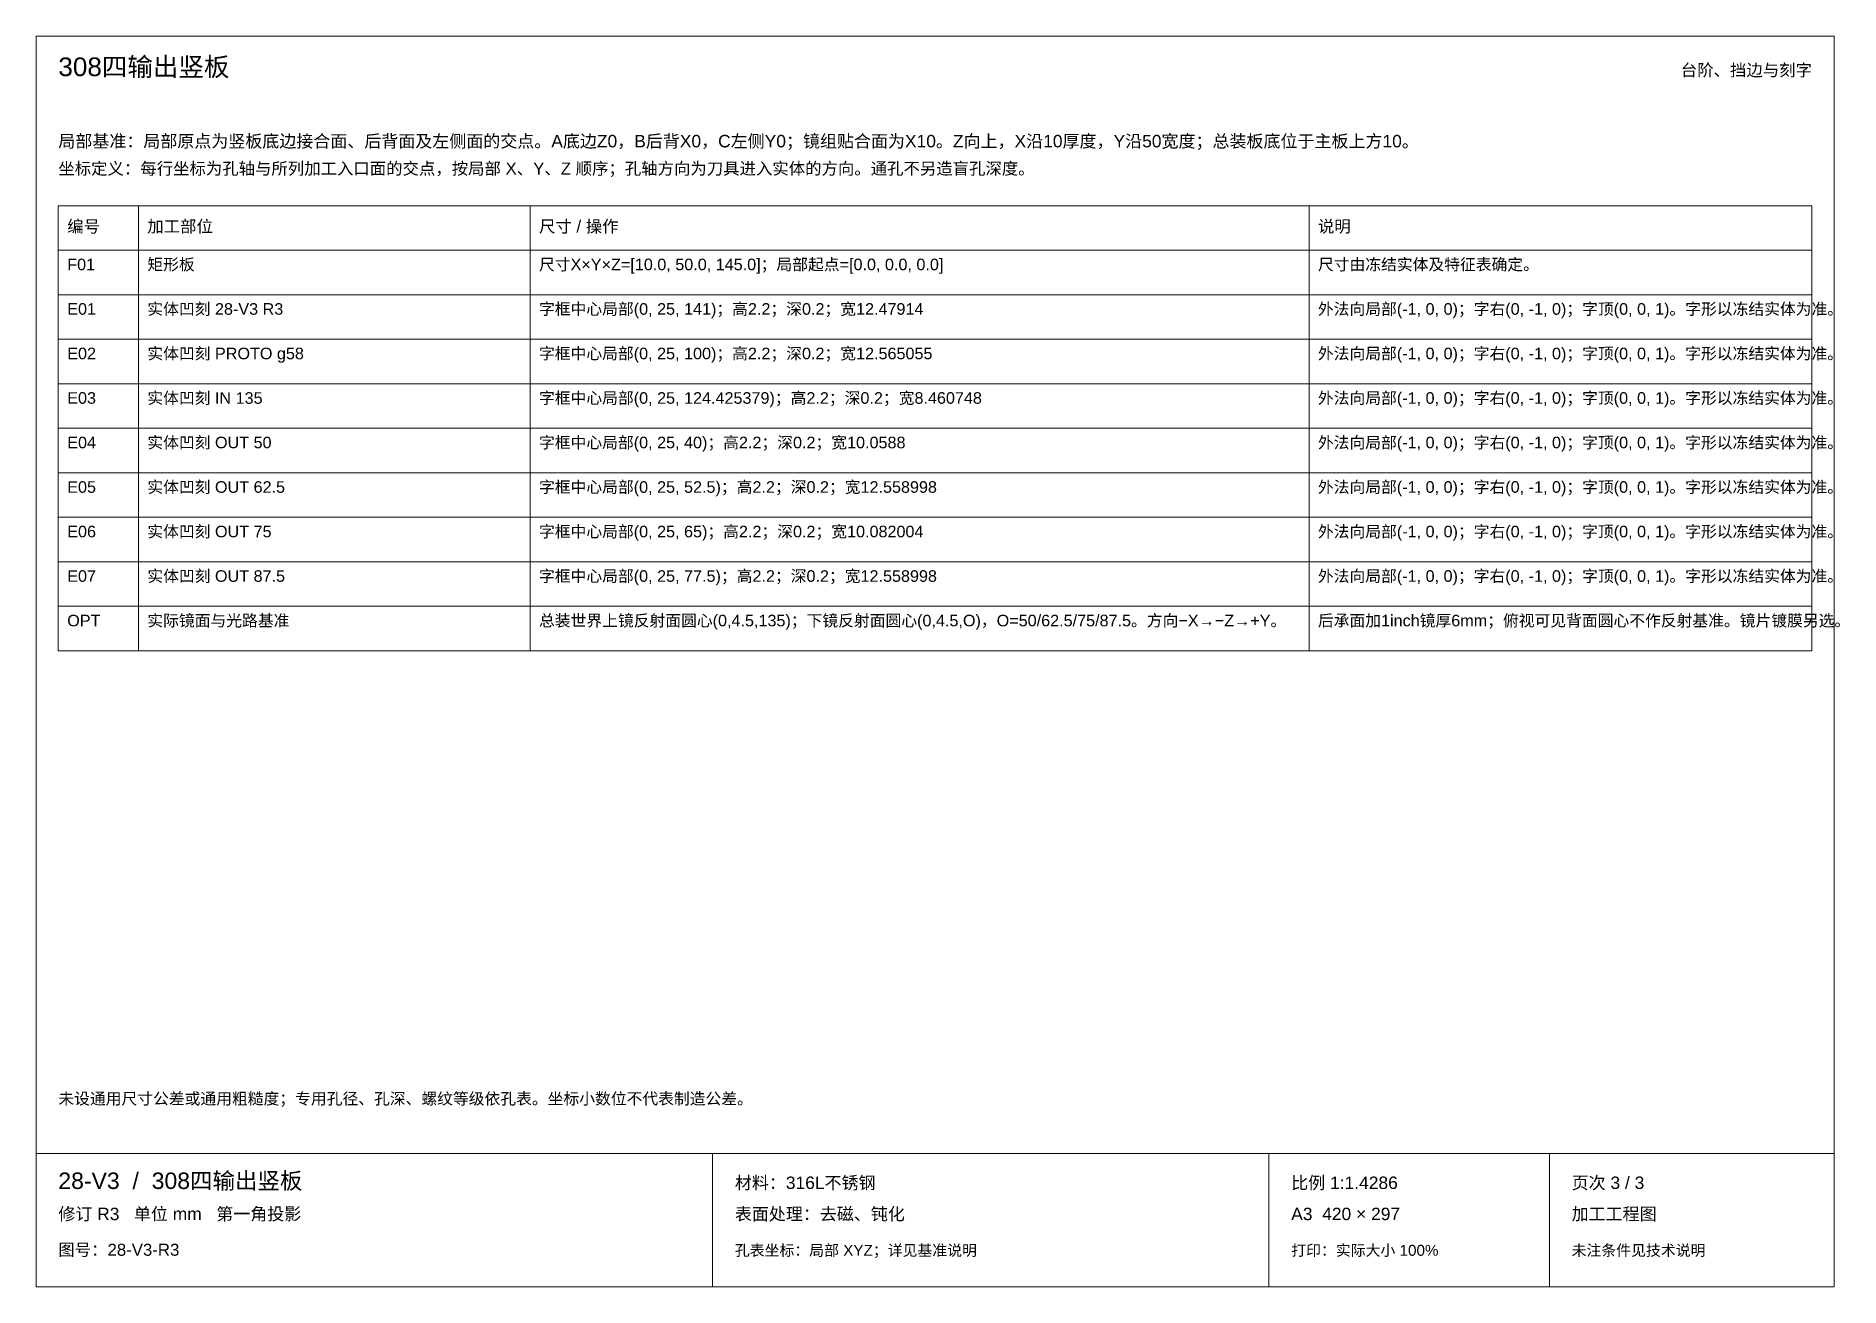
# Paper-space layout '03_孔表及加工说明' of a CAD drawing. Header units: millimetres. Extents: x 8 to 413, y 8 to 289.
import ezdxf
from ezdxf.enums import TextEntityAlignment as Align

# ---------------------------------------------------------------- set-up
doc = ezdxf.new("R2010")
doc.units = ezdxf.units.MM
doc.layers.add('ANNOTATIONS', color=7, linetype='CONTINUOUS', lineweight=18)
doc.styles.add('CJK', font='Arial Unicode.ttf')

psp = doc.layouts.new('03_孔表及加工说明')

# ---------------------------------------------------------------- linework, layer by layer
at = {"layer": 'ANNOTATIONS'}
for p, q in [((412, 289), (8, 289)), ((8, 289), (8, 8)), ((412, 8), (412, 289)), ((31, 250.9), (13, 250.9)), ((13, 250.9), (13, 240.9)), ((31, 240.9), (31, 250.9)), ((119, 250.9), (31, 250.9)), ((31, 250.9), (31, 240.9)), ((119, 240.9), (119, 250.9)), ((294, 250.9), (119, 250.9)), ((119, 250.9), (119, 240.9)), ((294, 240.9), (294, 250.9)), ((407, 250.9), (294, 250.9)), ((294, 250.9), (294, 240.9)), ((407, 240.9), (407, 250.9)), ((13, 240.9), (31, 240.9)), ((31, 240.9), (13, 240.9)), ((13, 240.9), (13, 230.9)), ((31, 240.9), (119, 240.9)), ((31, 230.9), (31, 240.9)), ((119, 240.9), (31, 240.9)), ((31, 240.9), (31, 230.9)), ((119, 240.9), (294, 240.9)), ((119, 230.9), (119, 240.9)), ((294, 240.9), (119, 240.9)), ((119, 240.9), (119, 230.9)), ((294, 240.9), (407, 240.9)), ((294, 230.9), (294, 240.9)), ((407, 240.9), (294, 240.9)), ((294, 240.9), (294, 230.9)), ((407, 230.9), (407, 240.9)), ((13, 230.9), (31, 230.9)), ((31, 230.9), (13, 230.9)), ((13, 230.9), (13, 220.9)), ((31, 230.9), (119, 230.9)), ((31, 220.9), (31, 230.9)), ((119, 230.9), (31, 230.9)), ((31, 230.9), (31, 220.9)), ((119, 230.9), (294, 230.9)), ((119, 220.9), (119, 230.9)), ((294, 230.9), (119, 230.9)), ((119, 230.9), (119, 220.9)), ((294, 230.9), (407, 230.9)), ((294, 220.9), (294, 230.9)), ((407, 230.9), (294, 230.9)), ((294, 230.9), (294, 220.9)), ((407, 220.9), (407, 230.9)), ((13, 220.9), (31, 220.9)), ((31, 220.9), (13, 220.9)), ((13, 220.9), (13, 210.9)), ((31, 220.9), (119, 220.9)), ((31, 210.9), (31, 220.9)), ((119, 220.9), (31, 220.9)), ((31, 220.9), (31, 210.9)), ((119, 220.9), (294, 220.9)), ((119, 210.9), (119, 220.9)), ((294, 220.9), (119, 220.9)), ((119, 220.9), (119, 210.9)), ((294, 220.9), (407, 220.9)), ((294, 210.9), (294, 220.9)), ((407, 220.9), (294, 220.9)), ((294, 220.9), (294, 210.9)), ((407, 210.9), (407, 220.9)), ((13, 210.9), (31, 210.9)), ((31, 210.9), (13, 210.9)), ((13, 210.9), (13, 200.9)), ((31, 210.9), (119, 210.9)), ((31, 200.9), (31, 210.9)), ((119, 210.9), (31, 210.9)), ((31, 210.9), (31, 200.9)), ((119, 210.9), (294, 210.9)), ((119, 200.9), (119, 210.9)), ((294, 210.9), (119, 210.9)), ((119, 210.9), (119, 200.9)), ((294, 210.9), (407, 210.9)), ((294, 200.9), (294, 210.9)), ((407, 210.9), (294, 210.9)), ((294, 210.9), (294, 200.9)), ((407, 200.9), (407, 210.9)), ((13, 200.9), (31, 200.9)), ((31, 200.9), (13, 200.9)), ((13, 200.9), (13, 190.9)), ((31, 200.9), (119, 200.9)), ((31, 190.9), (31, 200.9)), ((119, 200.9), (31, 200.9)), ((31, 200.9), (31, 190.9)), ((119, 200.9), (294, 200.9)), ((119, 190.9), (119, 200.9)), ((294, 200.9), (119, 200.9)), ((119, 200.9), (119, 190.9)), ((294, 200.9), (407, 200.9)), ((294, 190.9), (294, 200.9)), ((407, 200.9), (294, 200.9)), ((294, 200.9), (294, 190.9)), ((407, 190.9), (407, 200.9)), ((13, 190.9), (31, 190.9)), ((31, 190.9), (13, 190.9)), ((13, 190.9), (13, 180.9)), ((31, 190.9), (119, 190.9)), ((31, 180.9), (31, 190.9)), ((119, 190.9), (31, 190.9)), ((31, 190.9), (31, 180.9)), ((119, 190.9), (294, 190.9)), ((119, 180.9), (119, 190.9)), ((294, 190.9), (119, 190.9)), ((119, 190.9), (119, 180.9)), ((294, 190.9), (407, 190.9)), ((294, 180.9), (294, 190.9)), ((407, 190.9), (294, 190.9)), ((294, 190.9), (294, 180.9)), ((407, 180.9), (407, 190.9)), ((13, 180.9), (31, 180.9)), ((31, 180.9), (13, 180.9)), ((13, 180.9), (13, 170.9)), ((31, 180.9), (119, 180.9)), ((31, 170.9), (31, 180.9)), ((119, 180.9), (31, 180.9)), ((31, 180.9), (31, 170.9)), ((119, 180.9), (294, 180.9)), ((119, 170.9), (119, 180.9)), ((294, 180.9), (119, 180.9)), ((119, 180.9), (119, 170.9)), ((294, 180.9), (407, 180.9)), ((294, 170.9), (294, 180.9)), ((407, 180.9), (294, 180.9)), ((294, 180.9), (294, 170.9)), ((407, 170.9), (407, 180.9)), ((13, 170.9), (31, 170.9)), ((31, 170.9), (13, 170.9)), ((13, 170.9), (13, 160.9)), ((31, 170.9), (119, 170.9)), ((31, 160.9), (31, 170.9)), ((119, 170.9), (31, 170.9)), ((31, 170.9), (31, 160.9)), ((119, 170.9), (294, 170.9)), ((119, 160.9), (119, 170.9)), ((294, 170.9), (119, 170.9)), ((119, 170.9), (119, 160.9)), ((294, 170.9), (407, 170.9)), ((294, 160.9), (294, 170.9)), ((407, 170.9), (294, 170.9)), ((294, 170.9), (294, 160.9)), ((407, 160.9), (407, 170.9)), ((13, 160.9), (31, 160.9)), ((31, 160.9), (13, 160.9)), ((13, 160.9), (13, 150.9)), ((31, 160.9), (119, 160.9)), ((31, 150.9), (31, 160.9)), ((119, 160.9), (31, 160.9)), ((31, 160.9), (31, 150.9)), ((119, 160.9), (294, 160.9)), ((119, 150.9), (119, 160.9)), ((294, 160.9), (119, 160.9)), ((119, 160.9), (119, 150.9)), ((294, 160.9), (407, 160.9)), ((294, 150.9), (294, 160.9)), ((407, 160.9), (294, 160.9)), ((294, 160.9), (294, 150.9)), ((407, 150.9), (407, 160.9)), ((13, 150.9), (31, 150.9)), ((31, 150.9), (119, 150.9)), ((119, 150.9), (294, 150.9)), ((294, 150.9), (407, 150.9)), ((8, 38), (412, 38)), ((160, 8), (160, 38)), ((285, 8), (285, 38)), ((348, 8), (348, 38)), ((8, 8), (412, 8))]:
    psp.add_line(p, q, dxfattribs=at)

# ---------------------------------------------------------------- texts
at = {"layer": 'ANNOTATIONS', "style": 'CJK'}
for s, height, p in [('308四输出竖板', 4.2, (13, 280)), ('局部基准：局部原点为竖板底边接合面、后背面及左侧面的交点。A底边Z0，B后背X0，C左侧Y0；镜组贴合面为X10。Z向上，X沿10厚度，Y沿50宽度；总装板底位于主板上方10。', 2.8, (13, 264)), ('坐标定义：每行坐标为孔轴与所列加工入口面的交点，按局部 X、Y、Z 顺序；孔轴方向为刀具进入实体的方向。通孔不另造盲孔深度。', 2.7, (13, 257.9)), ('编号', 2.7, (15, 244.9)), ('加工部位', 2.7, (33, 244.9)), ('尺寸 / 操作', 2.7, (121, 244.9)), ('说明', 2.7, (296, 244.9)), ('矩形板', 2.6, (33, 236.4)), ('尺寸X×Y×Z=[10.0, 50.0, 145.0]；局部起点=[0.0, 0.0, 0.0]', 2.6, (121, 236.4)), ('尺寸由冻结实体及特征表确定。', 2.6, (296, 236.4)), ('F01', 2.6, (15, 236.4)), ('E01', 2.6, (15, 226.4)), ('实体凹刻 28-V3 R3', 2.6, (33, 226.4)), ('字框中心局部(0, 25, 141)；高2.2；深0.2；宽12.47914', 2.6, (121, 226.4)), ('外法向局部(-1, 0, 0)；字右(0, -1, 0)；字顶(0, 0, 1)。字形以冻结实体为准。', 2.6, (296, 226.4)), ('E02', 2.6, (15, 216.4)), ('实体凹刻 PROTO g58', 2.6, (33, 216.4)), ('字框中心局部(0, 25, 100)；高2.2；深0.2；宽12.565055', 2.6, (121, 216.4)), ('外法向局部(-1, 0, 0)；字右(0, -1, 0)；字顶(0, 0, 1)。字形以冻结实体为准。', 2.6, (296, 216.4)), ('E03', 2.6, (15, 206.4)), ('实体凹刻 IN 135', 2.6, (33, 206.4)), ('字框中心局部(0, 25, 124.425379)；高2.2；深0.2；宽8.460748', 2.6, (121, 206.4)), ('外法向局部(-1, 0, 0)；字右(0, -1, 0)；字顶(0, 0, 1)。字形以冻结实体为准。', 2.6, (296, 206.4)), ('E04', 2.6, (15, 196.4)), ('实体凹刻 OUT 50', 2.6, (33, 196.4)), ('字框中心局部(0, 25, 40)；高2.2；深0.2；宽10.0588', 2.6, (121, 196.4)), ('外法向局部(-1, 0, 0)；字右(0, -1, 0)；字顶(0, 0, 1)。字形以冻结实体为准。', 2.6, (296, 196.4)), ('E05', 2.6, (15, 186.4)), ('实体凹刻 OUT 62.5', 2.6, (33, 186.4)), ('字框中心局部(0, 25, 52.5)；高2.2；深0.2；宽12.558998', 2.6, (121, 186.4)), ('外法向局部(-1, 0, 0)；字右(0, -1, 0)；字顶(0, 0, 1)。字形以冻结实体为准。', 2.6, (296, 186.4)), ('E06', 2.6, (15, 176.4)), ('实体凹刻 OUT 75', 2.6, (33, 176.4)), ('字框中心局部(0, 25, 65)；高2.2；深0.2；宽10.082004', 2.6, (121, 176.4)), ('外法向局部(-1, 0, 0)；字右(0, -1, 0)；字顶(0, 0, 1)。字形以冻结实体为准。', 2.6, (296, 176.4)), ('E07', 2.6, (15, 166.4)), ('实体凹刻 OUT 87.5', 2.6, (33, 166.4)), ('字框中心局部(0, 25, 77.5)；高2.2；深0.2；宽12.558998', 2.6, (121, 166.4)), ('外法向局部(-1, 0, 0)；字右(0, -1, 0)；字顶(0, 0, 1)。字形以冻结实体为准。', 2.6, (296, 166.4)), ('OPT', 2.6, (15, 156.4)), ('实际镜面与光路基准', 2.6, (33, 156.4)), ('总装世界上镜反射面圆心(0,4.5,135)；下镜反射面圆心(0,4.5,O)，O=50/62.5/75/87.5。方向−X→−Z→+Y。', 2.6, (121, 156.4)), ('后承面加1inch镜厚6mm；俯视可见背面圆心不作反射基准。镜片镀膜另选。', 2.6, (296, 156.4)), ('未设通用尺寸公差或通用粗糙度；专用孔径、孔深、螺纹等级依孔表。坐标小数位不代表制造公差。', 2.6, (13, 49)), ('28-V3  /  308四输出竖板', 3.7, (13, 30)), ('材料：316L不锈钢', 2.8, (165, 30)), ('比例 1:1.4286', 2.8, (290, 30)), ('页次 3 / 3', 2.8, (353, 30)), ('修订 R3   单位 mm   第一角投影', 2.8, (13, 23)), ('表面处理：去磁、钝化', 2.8, (165, 23)), ('A3  420 × 297', 2.8, (290, 23)), ('加工工程图', 2.8, (353, 23)), ('图号：28-V3-R3', 2.7, (13, 15)), ('孔表坐标：局部 XYZ；详见基准说明', 2.45, (165, 15)), ('打印：实际大小 100%', 2.45, (290, 15)), ('未注条件见技术说明', 2.45, (353, 15))]:
    psp.add_text(s, height=height, dxfattribs=at).set_placement(p)
psp.add_text('台阶、挡边与刻字', height=2.7, dxfattribs=at).set_placement((407, 280), align=Align.RIGHT)

doc.saveas('drawing.dxf')
